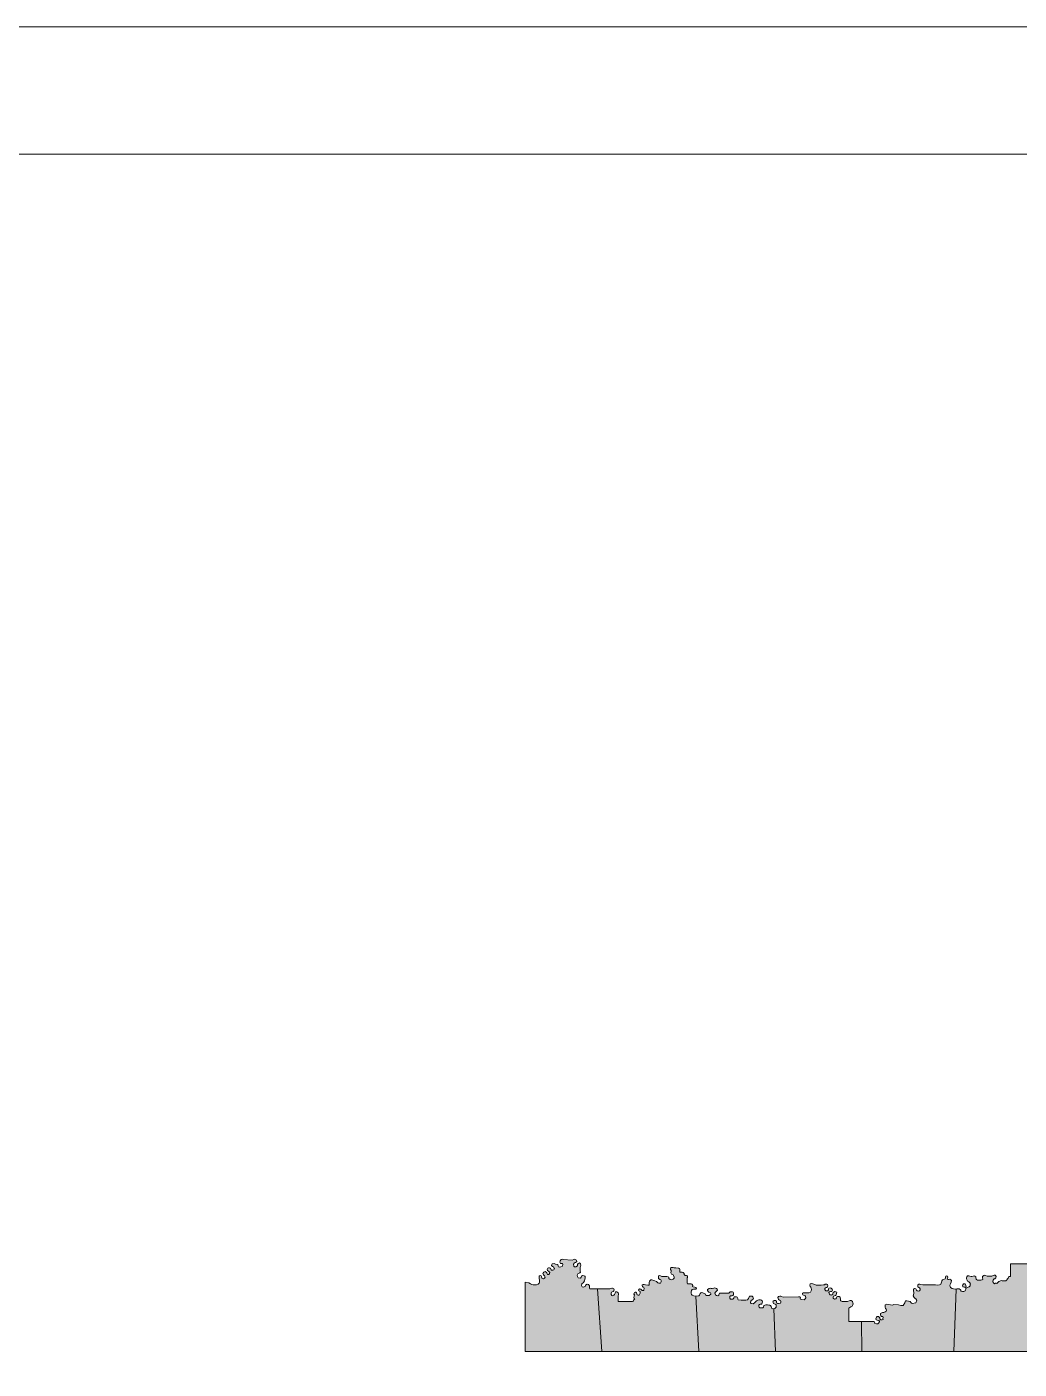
# Model space of a CAD drawing. Header units: metres. Extents: x -443 to 179, y -184 to -91.
# Drawn here: x -371.49 to -367.6, y -153.75 to -148.49 of the extents above; entities that cross this region are included whole.
import ezdxf

# ---------------------------------------------------------------- set-up
doc = ezdxf.new("R2010")
doc.units = ezdxf.units.M
doc.header["$MEASUREMENT"] = 0
doc.layers.add('контур здания на ситуации', color=1, linetype='Continuous', lineweight=30)

# ---------------------------------------------------------------- blocks, each defined once
blk = doc.blocks.new('A$C2C6E360E_1')
at = {"linetype": 'Continuous', "lineweight": -2, "ltscale": 0.1}
for points in [[(-11.326, -4.3992), (-11.3162, -4.1541), (-11.3136, -4.1537), (-11.3047, -4.1538), (-11.3008, -4.156), (-11.2986, -4.1593), (-11.2983, -4.1626), (-11.2958, -4.1632), (-11.2919, -4.164), (-11.2859, -4.1645), (-11.2813, -4.1611), (-11.2775, -4.1512), (-11.279, -4.1497), (-11.2825, -4.1465), (-11.2842, -4.1463), (-11.2897, -4.1456), (-11.291, -4.1406), (-11.2906, -4.1376), (-11.2876, -4.1344), (-11.2815, -4.1337), (-11.2796, -4.1367), (-11.2785, -4.1409), (-11.278, -4.1427), (-11.277, -4.1462), (-11.275, -4.1469), (-11.2721, -4.1479), (-11.2686, -4.147), (-11.2653, -4.1462), (-11.2611, -4.1413), (-11.2607, -4.1357), (-11.2606, -4.1338), (-11.2622, -4.1295), (-11.2642, -4.1283), (-11.2672, -4.1264), (-11.2693, -4.1251), (-11.2718, -4.1228), (-11.2731, -4.1193), (-11.276, -4.1143), (-11.2753, -4.1095), (-11.2747, -4.1057), (-11.2723, -4.1027), (-11.2666, -4.1022), (-11.2624, -4.1037), (-11.2578, -4.1052), (-11.2557, -4.1049), (-11.2542, -4.1046), (-11.2501, -4.104), (-11.2463, -4.1023), (-11.2432, -4.1038), (-11.2389, -4.1058), (-11.2386, -4.1096), (-11.238, -4.1165), (-11.232, -4.1191), (-11.2249, -4.1199), (-11.2201, -4.1191), (-11.2158, -4.1185), (-11.2143, -4.1183), (-11.2119, -4.1164), (-11.2129, -4.1093), (-11.2125, -4.1053), (-11.2079, -4.1015), (-11.2033, -4.1003), (-11.1952, -4.1043), (-11.1879, -4.1043), (-11.1813, -4.1043), (-11.1758, -4.1037), (-11.1733, -4.1027), (-11.1667, -4.1002), (-11.163, -4.1001), (-11.1614, -4.1016), (-11.1597, -4.1045), (-11.1604, -4.1104), (-11.1641, -4.1143), (-11.1669, -4.1145), (-11.1682, -4.1158), (-11.1712, -4.1189), (-11.1723, -4.1219), (-11.172, -4.1265), (-11.169, -4.1316), (-11.1663, -4.1332), (-11.1621, -4.1315), (-11.1562, -4.1322), (-11.153, -4.1284), (-11.1518, -4.1269), (-11.1494, -4.124), (-11.1456, -4.1231), (-11.1429, -4.1225), (-11.1393, -4.1213), (-11.1353, -4.1216), (-11.1308, -4.1218), (-11.1251, -4.1222), (-11.1219, -4.1214), (-11.1202, -4.121), (-11.1182, -4.1205), (-11.1171, -4.1185), (-11.1148, -4.1145), (-11.1128, -4.111), (-11.1111, -4.108), (-11.1094, -4.105), (-11.1033, -4.1047), (-11.1033, -4.0556), (-11.02, -4.0556), (-11.02, -3.814), (-11.035, -3.814), (-11.035, -3.7976), (-11.02, -3.7976), (-11.02, -3.6795), (-10.9613, -3.6795), (-10.3843, -3.8808), (-10.3741, -4.3992)], [(-13.0071, -4.3992), (-13.0071, -4.1274), (-12.9923, -4.1305), (-12.9866, -4.1341), (-12.981, -4.1363), (-12.9756, -4.1375), (-12.9714, -4.1376), (-12.9621, -4.1379), (-12.9559, -4.1347), (-12.9525, -4.1317), (-12.9504, -4.1273), (-12.9502, -4.1192), (-12.952, -4.1125), (-12.9516, -4.1039), (-12.9481, -4.1015), (-12.9443, -4.1023), (-12.9433, -4.1055), (-12.9415, -4.1121), (-12.9391, -4.1133), (-12.9349, -4.1138), (-12.9308, -4.1116), (-12.928, -4.1078), (-12.9311, -4.1018), (-12.9349, -4.099), (-12.9372, -4.0937), (-12.934, -4.0877), (-12.9285, -4.0848), (-12.9243, -4.0876), (-12.9224, -4.0904), (-12.9192, -4.0969), (-12.9136, -4.0974), (-12.9115, -4.0932), (-12.9106, -4.0892), (-12.9122, -4.0863), (-12.9157, -4.0835), (-12.9196, -4.0818), (-12.9205, -4.0778), (-12.9184, -4.0725), (-12.9148, -4.0704), (-12.9118, -4.0709), (-12.9073, -4.0721), (-12.9061, -4.0764), (-12.9053, -4.0786), (-12.9036, -4.0801), (-12.8986, -4.0805), (-12.8946, -4.0783), (-12.8917, -4.0733), (-12.8939, -4.0705), (-12.896, -4.0671), (-12.8994, -4.0662), (-12.9032, -4.0613), (-12.9025, -4.0578), (-12.9005, -4.0547), (-12.8926, -4.054), (-12.8878, -4.0563), (-12.8794, -4.0577), (-12.8774, -4.065), (-12.8762, -4.0674), (-12.8728, -4.0687), (-12.8621, -4.0653), (-12.8601, -4.0627), (-12.8593, -4.0576), (-12.8609, -4.0544), (-12.868, -4.0536), (-12.8716, -4.0484), (-12.8702, -4.0434), (-12.8664, -4.0379), (-12.8606, -4.0364), (-12.8578, -4.0386), (-12.8229, -4.0408), (-12.8162, -4.0386), (-12.814, -4.0369), (-12.8052, -4.0405), (-12.8043, -4.0456), (-12.8054, -4.0481), (-12.8099, -4.0504), (-12.814, -4.0514), (-12.817, -4.0563), (-12.8158, -4.0641), (-12.8137, -4.0668), (-12.8084, -4.0672), (-12.8021, -4.0632), (-12.8011, -4.0582), (-12.7992, -4.0538), (-12.7941, -4.0519), (-12.7896, -4.0553), (-12.7886, -4.06), (-12.79, -4.066), (-12.7912, -4.0681), (-12.7913, -4.0744), (-12.7911, -4.0835), (-12.7905, -4.0879), (-12.792, -4.0903), (-12.8004, -4.0952), (-12.8025, -4.1001), (-12.8015, -4.1052), (-12.7992, -4.1098), (-12.7905, -4.111), (-12.7877, -4.1078), (-12.7861, -4.1039), (-12.7817, -4.1013), (-12.7758, -4.1018), (-12.773, -4.1034), (-12.7714, -4.1055), (-12.7712, -4.1103), (-12.773, -4.1172), (-12.7742, -4.1224), (-12.7786, -4.1286), (-12.7846, -4.1332), (-12.7858, -4.1409), (-12.7835, -4.1454), (-12.7791, -4.1466), (-12.7717, -4.1441), (-12.7697, -4.1393), (-12.7642, -4.1351), (-12.7587, -4.1369), (-12.7551, -4.1412), (-12.7543, -4.1513), (-12.7538, -4.1533), (-12.7227, -4.1537), (-12.7064, -4.3992)], [(-12.7064, -4.3992), (-12.7227, -4.1537), (-12.6742, -4.1535), (-12.6676, -4.1509), (-12.6647, -4.1507), (-12.659, -4.1529), (-12.6575, -4.1567), (-12.6585, -4.1615), (-12.6617, -4.1635), (-12.6677, -4.1671), (-12.6696, -4.1707), (-12.6697, -4.175), (-12.6666, -4.1801), (-12.6638, -4.1811), (-12.6589, -4.1779), (-12.6565, -4.1754), (-12.6545, -4.17), (-12.6525, -4.1657), (-12.6478, -4.1657), (-12.6439, -4.1676), (-12.6428, -4.1686), (-12.6411, -4.1731), (-12.6424, -4.1834), (-12.6424, -4.2027), (-12.5881, -4.2027), (-12.5881, -4.2027), (-12.5864, -4.2026), (-12.5836, -4.2021), (-12.5823, -4.2004), (-12.5801, -4.1968), (-12.5773, -4.1933), (-12.5793, -4.1911), (-12.5804, -4.1893), (-12.5791, -4.1803), (-12.5786, -4.1773), (-12.5804, -4.1738), (-12.58, -4.1703), (-12.5786, -4.1676), (-12.5761, -4.1662), (-12.5731, -4.1668), (-12.5699, -4.1692), (-12.569, -4.1729), (-12.5677, -4.1766), (-12.5641, -4.1778), (-12.5602, -4.178), (-12.5569, -4.1735), (-12.5556, -4.1705), (-12.5558, -4.1645), (-12.5581, -4.1626), (-12.5607, -4.1615), (-12.5626, -4.1592), (-12.5601, -4.1552), (-12.5583, -4.154), (-12.5538, -4.1544), (-12.5502, -4.1576), (-12.5476, -4.1602), (-12.5434, -4.1597), (-12.5416, -4.1581), (-12.5396, -4.1514), (-12.541, -4.1476), (-12.5438, -4.1466), (-12.5468, -4.1447), (-12.5486, -4.1411), (-12.5474, -4.1375), (-12.5446, -4.1362), (-12.54, -4.136), (-12.5344, -4.1381), (-12.5262, -4.1386), (-12.5207, -4.1384), (-12.5201, -4.1341), (-12.5211, -4.1284), (-12.5191, -4.1231), (-12.5143, -4.1181), (-12.5103, -4.1186), (-12.5025, -4.1209), (-12.4977, -4.1214), (-12.4913, -4.1243), (-12.4865, -4.1304), (-12.4823, -4.1317), (-12.476, -4.1306), (-12.4736, -4.1262), (-12.4733, -4.1212), (-12.4754, -4.1176), (-12.4789, -4.1164), (-12.4842, -4.113), (-12.4842, -4.1071), (-12.4833, -4.1029), (-12.4785, -4.1014), (-12.4708, -4.1045), (-12.4513, -4.1047), (-12.4459, -4.1057), (-12.4438, -4.1078), (-12.4429, -4.1123), (-12.4378, -4.117), (-12.4318, -4.1176), (-12.426, -4.1161), (-12.4231, -4.1117), (-12.4231, -4.1076), (-12.4245, -4.1008), (-12.4261, -4.0983), (-12.4286, -4.0975), (-12.4332, -4.0953), (-12.4353, -4.0904), (-12.4341, -4.0838), (-12.4342, -4.0813), (-12.4366, -4.0774), (-12.4364, -4.074), (-12.4354, -4.0708), (-12.4338, -4.0701), (-12.4265, -4.07), (-12.422, -4.0714), (-12.4164, -4.0716), (-12.4068, -4.072), (-12.4036, -4.0722), (-12.4017, -4.0734), (-12.4002, -4.0774), (-12.4001, -4.0815), (-12.4001, -4.0843), (-12.4002, -4.0861), (-12.3983, -4.0885), (-12.396, -4.0886), (-12.3915, -4.0882), (-12.3866, -4.0894), (-12.3842, -4.0916), (-12.3833, -4.0938), (-12.3827, -4.0978), (-12.3787, -4.1017), (-12.3744, -4.1015), (-12.3715, -4.1026), (-12.3703, -4.1042), (-12.3698, -4.1065), (-12.3706, -4.1089), (-12.3718, -4.1102), (-12.3717, -4.1175), (-12.3719, -4.1211), (-12.3721, -4.1246), (-12.3712, -4.1304), (-12.37, -4.1335), (-12.3668, -4.1342), (-12.3642, -4.134), (-12.361, -4.134), (-12.3553, -4.134), (-12.3525, -4.1353), (-12.3516, -4.1367), (-12.3496, -4.1403), (-12.3502, -4.1439), (-12.3481, -4.1458), (-12.3413, -4.1463), (-12.3374, -4.1483), (-12.3353, -4.1519), (-12.3376, -4.1543), (-12.3426, -4.1541), (-12.3471, -4.1542), (-12.352, -4.1563), (-12.3545, -4.1602), (-12.3561, -4.1663), (-12.3558, -4.1703), (-12.3551, -4.1754), (-12.3513, -4.1785), (-12.3451, -4.1807), (-12.3376, -4.1817), (-12.3254, -4.3992)], [(-11.6857, -4.3992), (-11.6874, -4.281), (-11.6381, -4.281), (-11.6371, -4.2864), (-11.6353, -4.2885), (-11.629, -4.2906), (-11.622, -4.2903), (-11.6167, -4.2833), (-11.6169, -4.2803), (-11.6194, -4.2778), (-11.621, -4.2778), (-11.6257, -4.2768), (-11.6295, -4.2746), (-11.6316, -4.2709), (-11.6288, -4.2647), (-11.6258, -4.2614), (-11.6209, -4.2623), (-11.6157, -4.2672), (-11.6159, -4.272), (-11.6112, -4.2752), (-11.6062, -4.275), (-11.6021, -4.2733), (-11.6036, -4.2699), (-11.6025, -4.2653), (-11.6037, -4.2621), (-11.6086, -4.2613), (-11.6118, -4.2595), (-11.6133, -4.2555), (-11.6125, -4.2508), (-11.6083, -4.2472), (-11.6048, -4.2466), (-11.5995, -4.2463), (-11.5948, -4.2442), (-11.5914, -4.2415), (-11.5896, -4.237), (-11.5913, -4.233), (-11.594, -4.2301), (-11.5948, -4.2248), (-11.5954, -4.2203), (-11.5944, -4.2156), (-11.5885, -4.2139), (-11.5832, -4.2149), (-11.5743, -4.2165), (-11.5658, -4.2175), (-11.5608, -4.2153), (-11.5423, -4.2164), (-11.5333, -4.2186), (-11.5243, -4.2183), (-11.5175, -4.2087), (-11.5153, -4.2008), (-11.5092, -4.201), (-11.5036, -4.2012), (-11.4962, -4.2031), (-11.4927, -4.2083), (-11.4892, -4.2107), (-11.4743, -4.2082), (-11.4734, -4.2045), (-11.471, -4.1988), (-11.4742, -4.1927), (-11.4767, -4.1909), (-11.4815, -4.1874), (-11.4846, -4.1815), (-11.4836, -4.1774), (-11.4818, -4.1706), (-11.484, -4.1587), (-11.4833, -4.1548), (-11.48, -4.1518), (-11.474, -4.1531), (-11.4721, -4.1581), (-11.4686, -4.1613), (-11.4633, -4.1627), (-11.4604, -4.1616), (-11.4573, -4.1573), (-11.4574, -4.1528), (-11.4602, -4.1491), (-11.4623, -4.1476), (-11.466, -4.145), (-11.4672, -4.1412), (-11.4666, -4.1375), (-11.4631, -4.1345), (-11.4588, -4.1345), (-11.4564, -4.1362), (-11.4476, -4.1381), (-11.3974, -4.1379), (-11.3893, -4.1385), (-11.3819, -4.138), (-11.3767, -4.1353), (-11.3754, -4.1318), (-11.374, -4.1267), (-11.3731, -4.1232), (-11.3723, -4.1215), (-11.3701, -4.1184), (-11.3665, -4.1172), (-11.3627, -4.1161), (-11.3578, -4.114), (-11.3585, -4.1076), (-11.3564, -4.1034), (-11.3541, -4.1023), (-11.3499, -4.1043), (-11.3485, -4.1082), (-11.3499, -4.1118), (-11.3506, -4.1134), (-11.3512, -4.115), (-11.348, -4.1173), (-11.3469, -4.117), (-11.3409, -4.1157), (-11.3371, -4.1184), (-11.3352, -4.1212), (-11.3357, -4.1272), (-11.3385, -4.1334), (-11.3406, -4.1392), (-11.3396, -4.1439), (-11.3386, -4.1483), (-11.3325, -4.1516), (-11.3267, -4.1528), (-11.3189, -4.1546), (-11.3162, -4.1541), (-11.326, -4.3992)], [(-12.3254, -4.3992), (-12.3376, -4.1817), (-12.3257, -4.1803), (-12.3225, -4.1783), (-12.3217, -4.175), (-12.3203, -4.1722), (-12.3181, -4.1696), (-12.315, -4.1679), (-12.3099, -4.1695), (-12.3046, -4.1713), (-12.3011, -4.1732), (-12.2997, -4.177), (-12.2959, -4.179), (-12.2902, -4.1802), (-12.2855, -4.1801), (-12.2788, -4.1747), (-12.2786, -4.1721), (-12.2799, -4.1697), (-12.286, -4.1666), (-12.2897, -4.1641), (-12.2913, -4.1604), (-12.2915, -4.1575), (-12.2914, -4.1561), (-12.2857, -4.152), (-12.2809, -4.151), (-12.2773, -4.1519), (-12.2731, -4.1522), (-12.2673, -4.1509), (-12.2635, -4.1501), (-12.2604, -4.1507), (-12.257, -4.1525), (-12.2541, -4.1551), (-12.2531, -4.1589), (-12.2574, -4.1644), (-12.2603, -4.1665), (-12.2623, -4.1708), (-12.2621, -4.1747), (-12.2602, -4.1775), (-12.2562, -4.1801), (-12.2514, -4.1807), (-12.2479, -4.1788), (-12.2477, -4.1764), (-12.2441, -4.1705), (-12.2134, -4.1702), (-12.2077, -4.1699), (-12.2055, -4.1681), (-12.2028, -4.1657), (-12.198, -4.1648), (-12.1938, -4.1655), (-12.191, -4.1671), (-12.19, -4.1688), (-12.1892, -4.1727), (-12.1903, -4.1766), (-12.1927, -4.1792), (-12.1951, -4.1803), (-12.1969, -4.1805), (-12.2012, -4.181), (-12.2038, -4.1836), (-12.2045, -4.1871), (-12.2041, -4.1905), (-12.2019, -4.1934), (-12.1972, -4.194), (-12.1918, -4.194), (-12.1888, -4.1899), (-12.1884, -4.1875), (-12.1865, -4.1851), (-12.1829, -4.1842), (-12.1784, -4.1847), (-12.1753, -4.1861), (-12.1737, -4.1888), (-12.1731, -4.1915), (-12.1731, -4.1946), (-12.172, -4.1966), (-12.1592, -4.1979), (-12.1496, -4.1981), (-12.1407, -4.1977), (-12.1348, -4.1961), (-12.1308, -4.1918), (-12.1301, -4.1885), (-12.1282, -4.1842), (-12.127, -4.1825), (-12.1224, -4.1823), (-12.1165, -4.1828), (-12.1136, -4.1849), (-12.1122, -4.1881), (-12.1112, -4.1909), (-12.1157, -4.1962), (-12.1194, -4.1978), (-12.1221, -4.2013), (-12.1229, -4.2048), (-12.1226, -4.2086), (-12.1205, -4.2105), (-12.1132, -4.2118), (-12.1076, -4.2087), (-12.1033, -4.2048), (-12.0992, -4.2008), (-12.0947, -4.1983), (-12.0901, -4.1965), (-12.0837, -4.1961), (-12.0793, -4.1977), (-12.0767, -4.2002), (-12.0765, -4.2039), (-12.0769, -4.2079), (-12.0781, -4.2117), (-12.0802, -4.2132), (-12.0848, -4.2137), (-12.0883, -4.2154), (-12.0898, -4.2174), (-12.0904, -4.2213), (-12.0891, -4.2248), (-12.0867, -4.2273), (-12.0804, -4.2277), (-12.0744, -4.2273), (-12.0716, -4.2257), (-12.0713, -4.2193), (-12.0673, -4.2177), (-12.0629, -4.2166), (-12.0565, -4.2167), (-12.0506, -4.217), (-12.0476, -4.2179), (-12.0441, -4.219), (-12.0418, -4.2224), (-12.0413, -4.2259), (-12.04, -4.2304), (-12.0359, -4.2319), (-12.032, -4.2314), (-12.0255, -4.3992)], [(-12.0255, -4.3992), (-12.032, -4.2314), (-12.028, -4.2308), (-12.0247, -4.2281), (-12.0227, -4.2258), (-12.0219, -4.2236), (-12.0225, -4.2165), (-12.0238, -4.2146), (-12.0323, -4.211), (-12.0346, -4.207), (-12.0349, -4.2038), (-12.0336, -4.2017), (-12.0299, -4.1997), (-12.0244, -4.1989), (-12.0216, -4.2021), (-12.0205, -4.2061), (-12.0193, -4.2095), (-12.0168, -4.211), (-12.0128, -4.211), (-12.0057, -4.2096), (-12.0042, -4.2052), (-12.0043, -4.2027), (-12.0057, -4.1991), (-12.0088, -4.1982), (-12.0126, -4.1955), (-12.0145, -4.1909), (-12.0154, -4.1868), (-12.0134, -4.184), (-12.0076, -4.1822), (-12.0037, -4.1828), (-12.0011, -4.1837), (-11.9945, -4.1857), (-11.9352, -4.1851), (-11.929, -4.1853), (-11.9266, -4.1866), (-11.9277, -4.1897), (-11.9273, -4.1939), (-11.9215, -4.1955), (-11.9125, -4.196), (-11.9085, -4.1933), (-11.9063, -4.1892), (-11.9069, -4.1827), (-11.9083, -4.1812), (-11.9173, -4.1773), (-11.9192, -4.1741), (-11.9188, -4.1702), (-11.9162, -4.1687), (-11.9103, -4.1688), (-11.9026, -4.1697), (-11.8945, -4.1685), (-11.8878, -4.166), (-11.8848, -4.1607), (-11.8841, -4.1566), (-11.8846, -4.1512), (-11.8864, -4.1471), (-11.889, -4.1443), (-11.8897, -4.139), (-11.8885, -4.1342), (-11.8818, -4.1324), (-11.8752, -4.1345), (-11.8653, -4.139), (-11.8584, -4.1394), (-11.8455, -4.1388), (-11.8368, -4.1383), (-11.8331, -4.1376), (-11.8301, -4.1346), (-11.8233, -4.1352), (-11.821, -4.1369), (-11.82, -4.1415), (-11.8224, -4.1476), (-11.8238, -4.1488), (-11.8258, -4.1488), (-11.8289, -4.1501), (-11.8318, -4.1522), (-11.8315, -4.1562), (-11.8282, -4.1601), (-11.8262, -4.1615), (-11.8194, -4.1611), (-11.8169, -4.1575), (-11.8167, -4.154), (-11.8153, -4.1503), (-11.8105, -4.1495), (-11.8061, -4.1511), (-11.8032, -4.1546), (-11.8014, -4.1589), (-11.8034, -4.1635), (-11.8092, -4.164), (-11.8133, -4.1652), (-11.8154, -4.1677), (-11.8147, -4.1715), (-11.8131, -4.1745), (-11.8107, -4.1764), (-11.8067, -4.1781), (-11.8039, -4.1775), (-11.8, -4.1744), (-11.7996, -4.1708), (-11.7983, -4.1676), (-11.7928, -4.1643), (-11.7889, -4.165), (-11.7847, -4.1669), (-11.787, -4.1764), (-11.7901, -4.179), (-11.797, -4.1825), (-11.799, -4.1859), (-11.7991, -4.1903), (-11.7941, -4.1938), (-11.7885, -4.1926), (-11.7859, -4.189), (-11.7843, -4.1845), (-11.782, -4.1831), (-11.7748, -4.184), (-11.7716, -4.1863), (-11.77, -4.1952), (-11.7699, -4.1986), (-11.7686, -4.2011), (-11.7635, -4.2031), (-11.7531, -4.2032), (-11.7429, -4.2031), (-11.7365, -4.2008), (-11.7317, -4.1993), (-11.7286, -4.1989), (-11.7245, -4.2019), (-11.7225, -4.2032), (-11.721, -4.2082), (-11.7198, -4.2126), (-11.7224, -4.219), (-11.7247, -4.2215), (-11.7296, -4.2246), (-11.7367, -4.2298), (-11.7367, -4.281), (-11.6874, -4.281), (-11.6857, -4.3992)]]:
    blk.add_hatch(color=7, dxfattribs=at).paths.add_polyline_path(points)
at = {"color": 7, "linetype": 'Continuous', "lineweight": -2, "ltscale": 0.1}
for p, q in [((-11.02, -4.0556), (-11.1033, -4.0556)), ((-11.1033, -4.0556), (-11.1033, -4.1047)), ((-12.7227, -4.1537), (-12.7064, -4.3992)), ((-11.3162, -4.1541), (-11.326, -4.3992)), ((-12.6424, -4.1833), (-12.6424, -4.2027)), ((-12.6424, -4.2027), (-12.5881, -4.2027)), ((-12.3376, -4.1817), (-12.3254, -4.3992)), ((-12.032, -4.2314), (-12.0255, -4.3992)), ((-11.7367, -4.281), (-11.7367, -4.2298)), ((-11.6381, -4.281), (-11.7367, -4.281)), ((-11.6874, -4.281), (-11.6857, -4.3992))]:
    blk.add_line(p, q, dxfattribs=at)
at = {"color": 7, "linetype": 'Continuous', "lineweight": -2, "ltscale": 0.1, "flags": 128}
for points in [[(-13.0071, -4.1274), (-13.0071, -4.3992), (-5.0115, -4.3992), (-5.0115, -3.9639)], [(-13.0071, -4.1274), (-12.9923, -4.1305), (-12.9866, -4.1341), (-12.981, -4.1363), (-12.9756, -4.1375), (-12.9714, -4.1376), (-12.9621, -4.1379), (-12.9559, -4.1347), (-12.9525, -4.1317), (-12.9504, -4.1273), (-12.9502, -4.1192), (-12.952, -4.1125), (-12.9516, -4.1039), (-12.9481, -4.1015), (-12.9443, -4.1023), (-12.9433, -4.1055), (-12.9415, -4.1121), (-12.9391, -4.1133), (-12.9349, -4.1138), (-12.9308, -4.1116), (-12.928, -4.1078), (-12.9311, -4.1018), (-12.9349, -4.099), (-12.9372, -4.0937), (-12.934, -4.0877), (-12.9285, -4.0848), (-12.9243, -4.0876), (-12.9224, -4.0904), (-12.9192, -4.0969), (-12.9136, -4.0974), (-12.9115, -4.0932), (-12.9106, -4.0892), (-12.9122, -4.0863), (-12.9157, -4.0835), (-12.9196, -4.0818), (-12.9205, -4.0778), (-12.9184, -4.0725), (-12.9148, -4.0704), (-12.9118, -4.0709), (-12.9073, -4.0721), (-12.9061, -4.0764), (-12.9053, -4.0786), (-12.9036, -4.0801), (-12.8986, -4.0805), (-12.8946, -4.0783), (-12.8917, -4.0733), (-12.8939, -4.0705), (-12.896, -4.0671), (-12.8994, -4.0662), (-12.9032, -4.0613), (-12.9025, -4.0578), (-12.9005, -4.0547), (-12.8926, -4.054), (-12.8878, -4.0563), (-12.8794, -4.0577), (-12.8774, -4.065), (-12.8762, -4.0674), (-12.8728, -4.0687), (-12.8621, -4.0653), (-12.8601, -4.0627), (-12.8593, -4.0576), (-12.8609, -4.0544), (-12.868, -4.0536), (-12.8716, -4.0484), (-12.8702, -4.0434), (-12.8664, -4.0379), (-12.8606, -4.0364), (-12.8578, -4.0386), (-12.8229, -4.0408), (-12.8162, -4.0386), (-12.814, -4.0369), (-12.8052, -4.0405), (-12.8043, -4.0456), (-12.8054, -4.0481), (-12.8099, -4.0504), (-12.814, -4.0514), (-12.817, -4.0563), (-12.8158, -4.0641), (-12.8137, -4.0668), (-12.8084, -4.0672), (-12.8021, -4.0632), (-12.8011, -4.0582), (-12.7992, -4.0538), (-12.7941, -4.0519), (-12.7896, -4.0553), (-12.7886, -4.06), (-12.79, -4.066), (-12.7912, -4.0681), (-12.7913, -4.0744), (-12.7911, -4.0835), (-12.7905, -4.0879), (-12.792, -4.0903), (-12.8004, -4.0952), (-12.8025, -4.1001), (-12.8015, -4.1052), (-12.7992, -4.1098), (-12.7905, -4.111), (-12.7877, -4.1078), (-12.7861, -4.1039), (-12.7817, -4.1013), (-12.7758, -4.1018), (-12.773, -4.1034), (-12.7714, -4.1055), (-12.7712, -4.1103), (-12.773, -4.1172), (-12.7742, -4.1224), (-12.7786, -4.1286), (-12.7846, -4.1332), (-12.7858, -4.1409), (-12.7835, -4.1454), (-12.7791, -4.1466), (-12.7717, -4.1441), (-12.7697, -4.1393), (-12.7642, -4.1351), (-12.7587, -4.1369), (-12.7551, -4.1412), (-12.7543, -4.1513), (-12.7538, -4.1533), (-12.7227, -4.1537), (-12.6742, -4.1535), (-12.6676, -4.1509), (-12.6647, -4.1507), (-12.659, -4.1529), (-12.6575, -4.1567), (-12.6585, -4.1615), (-12.6617, -4.1635), (-12.6677, -4.1671), (-12.6696, -4.1707), (-12.6697, -4.175), (-12.6666, -4.1801), (-12.6638, -4.1811), (-12.6589, -4.1779), (-12.6565, -4.1754), (-12.6545, -4.17), (-12.6525, -4.1657), (-12.6478, -4.1657), (-12.6439, -4.1676), (-12.6428, -4.1686), (-12.6411, -4.1731), (-12.6424, -4.1834)], [(-11.7367, -4.2298), (-11.7296, -4.2246), (-11.7247, -4.2215), (-11.7224, -4.219), (-11.7198, -4.2126), (-11.721, -4.2082), (-11.7225, -4.2032), (-11.7245, -4.2019), (-11.7286, -4.1989), (-11.7317, -4.1993), (-11.7365, -4.2008), (-11.7429, -4.2031), (-11.7531, -4.2032), (-11.7635, -4.2031), (-11.7686, -4.2011), (-11.7699, -4.1986), (-11.77, -4.1952), (-11.7716, -4.1863), (-11.7748, -4.184), (-11.782, -4.1831), (-11.7843, -4.1845), (-11.7859, -4.189), (-11.7885, -4.1926), (-11.7941, -4.1938), (-11.7991, -4.1903), (-11.799, -4.1859), (-11.797, -4.1825), (-11.7901, -4.179), (-11.787, -4.1764), (-11.7847, -4.1669), (-11.7889, -4.165), (-11.7928, -4.1643), (-11.7983, -4.1676), (-11.7996, -4.1708), (-11.8, -4.1744), (-11.8039, -4.1775), (-11.8067, -4.1781), (-11.8107, -4.1764), (-11.8131, -4.1745), (-11.8147, -4.1715), (-11.8154, -4.1677), (-11.8133, -4.1652), (-11.8092, -4.164), (-11.8034, -4.1635), (-11.8014, -4.1589), (-11.8032, -4.1546), (-11.8061, -4.1511), (-11.8105, -4.1495), (-11.8153, -4.1503), (-11.8167, -4.154), (-11.8169, -4.1575), (-11.8194, -4.1611), (-11.8255, -4.1615), (-11.8269, -4.1611), (-11.8282, -4.1601), (-11.8315, -4.1562), (-11.8318, -4.1522), (-11.8289, -4.1501), (-11.8258, -4.1488), (-11.8238, -4.1488), (-11.8224, -4.1476), (-11.82, -4.1415), (-11.821, -4.1369), (-11.8233, -4.1352), (-11.8301, -4.1346), (-11.8331, -4.1376), (-11.8368, -4.1383), (-11.8455, -4.1388), (-11.8584, -4.1394), (-11.8653, -4.139), (-11.8752, -4.1345), (-11.8818, -4.1324), (-11.8885, -4.1342), (-11.8897, -4.139), (-11.889, -4.1443), (-11.8864, -4.1471), (-11.8846, -4.1512), (-11.8841, -4.1566), (-11.8848, -4.1607), (-11.8878, -4.166), (-11.8945, -4.1685), (-11.9026, -4.1697), (-11.9103, -4.1688), (-11.9162, -4.1687), (-11.9188, -4.1702), (-11.9192, -4.1741), (-11.9173, -4.1773), (-11.9083, -4.1812), (-11.9069, -4.1827), (-11.9063, -4.1892), (-11.9085, -4.1933), (-11.9125, -4.196), (-11.9215, -4.1955), (-11.9273, -4.1939), (-11.9277, -4.1897), (-11.9266, -4.1866), (-11.929, -4.1853), (-11.9352, -4.1851), (-11.9945, -4.1857), (-12.0011, -4.1837), (-12.0037, -4.1828), (-12.0076, -4.1822), (-12.0134, -4.184), (-12.0154, -4.1868), (-12.0145, -4.1909), (-12.0126, -4.1955), (-12.0088, -4.1982), (-12.0057, -4.1991), (-12.0046, -4.202), (-12.0043, -4.2033), (-12.0042, -4.2052), (-12.0057, -4.2096), (-12.0128, -4.211), (-12.0168, -4.211), (-12.0193, -4.2095), (-12.0205, -4.2061), (-12.0216, -4.2021), (-12.0244, -4.1989), (-12.0299, -4.1997), (-12.0336, -4.2017), (-12.0349, -4.2038), (-12.0346, -4.207), (-12.0323, -4.211), (-12.0238, -4.2146), (-12.0225, -4.2165), (-12.0219, -4.2236), (-12.0227, -4.2258), (-12.0247, -4.2281), (-12.028, -4.2308), (-12.0359, -4.2319), (-12.04, -4.2304), (-12.0413, -4.2259), (-12.0418, -4.2224), (-12.0441, -4.219), (-12.0476, -4.2179), (-12.0506, -4.217), (-12.0565, -4.2167), (-12.0629, -4.2166), (-12.0673, -4.2177), (-12.0713, -4.2193), (-12.0716, -4.2257), (-12.0744, -4.2273), (-12.0804, -4.2277), (-12.0867, -4.2273), (-12.0891, -4.2248), (-12.0904, -4.2213), (-12.0898, -4.2174), (-12.0883, -4.2154), (-12.0848, -4.2137), (-12.0802, -4.2132), (-12.0781, -4.2117), (-12.0769, -4.2079), (-12.0765, -4.2039), (-12.0767, -4.2002), (-12.0793, -4.1977), (-12.0837, -4.1961), (-12.0901, -4.1965), (-12.0947, -4.1983), (-12.0992, -4.2008), (-12.1033, -4.2048), (-12.1076, -4.2087), (-12.1132, -4.2118), (-12.1205, -4.2105), (-12.1226, -4.2086), (-12.1229, -4.2048), (-12.1221, -4.2013), (-12.1194, -4.1978), (-12.1157, -4.1962), (-12.1112, -4.1909), (-12.1122, -4.1881), (-12.1136, -4.1849), (-12.1165, -4.1828), (-12.1224, -4.1823), (-12.127, -4.1825), (-12.1282, -4.1842), (-12.1301, -4.1885), (-12.1308, -4.1918), (-12.1348, -4.1961), (-12.1407, -4.1977), (-12.1496, -4.1981), (-12.1592, -4.1979), (-12.172, -4.1966), (-12.1731, -4.1946), (-12.1731, -4.1915), (-12.1737, -4.1888), (-12.1753, -4.1861), (-12.1784, -4.1847), (-12.1829, -4.1842), (-12.1865, -4.1851), (-12.1884, -4.1875), (-12.1888, -4.1899), (-12.1918, -4.194), (-12.1972, -4.194), (-12.2019, -4.1934), (-12.2041, -4.1905), (-12.2045, -4.1871), (-12.2038, -4.1836), (-12.2012, -4.181), (-12.1969, -4.1805), (-12.1951, -4.1803), (-12.1927, -4.1792), (-12.1903, -4.1766), (-12.1892, -4.1727), (-12.19, -4.1688), (-12.191, -4.1671), (-12.1938, -4.1655), (-12.198, -4.1648), (-12.2028, -4.1657), (-12.2055, -4.1681), (-12.2077, -4.1699), (-12.2134, -4.1702), (-12.2441, -4.1705), (-12.2477, -4.1764), (-12.2479, -4.1788), (-12.2514, -4.1807), (-12.2562, -4.1801), (-12.2602, -4.1775), (-12.2621, -4.1747), (-12.2623, -4.1708), (-12.2603, -4.1665), (-12.2574, -4.1644), (-12.2531, -4.1589), (-12.2541, -4.1551), (-12.257, -4.1525), (-12.2604, -4.1507), (-12.2635, -4.1501), (-12.2673, -4.1509), (-12.2731, -4.1522), (-12.2773, -4.1519), (-12.2809, -4.151), (-12.2857, -4.152), (-12.2914, -4.1561), (-12.2915, -4.1575), (-12.2913, -4.1604), (-12.2897, -4.1641), (-12.286, -4.1666), (-12.2799, -4.1697), (-12.2786, -4.1721), (-12.2788, -4.1747), (-12.2855, -4.1801), (-12.2902, -4.1802), (-12.2959, -4.179), (-12.2997, -4.177), (-12.3011, -4.1732), (-12.3046, -4.1713), (-12.3099, -4.1695), (-12.315, -4.1679), (-12.3181, -4.1696), (-12.3203, -4.1722), (-12.3217, -4.175), (-12.3225, -4.1783), (-12.3257, -4.1803), (-12.3376, -4.1817), (-12.3451, -4.1807), (-12.3513, -4.1785), (-12.3551, -4.1754), (-12.3558, -4.1703), (-12.3561, -4.1663), (-12.3545, -4.1602), (-12.352, -4.1563), (-12.3471, -4.1542), (-12.3426, -4.1541), (-12.3376, -4.1543), (-12.3353, -4.1519), (-12.3374, -4.1483), (-12.3413, -4.1463), (-12.3481, -4.1458), (-12.3502, -4.1439), (-12.3496, -4.1403), (-12.3516, -4.1367), (-12.3525, -4.1353), (-12.3553, -4.134), (-12.361, -4.134), (-12.3642, -4.134), (-12.3668, -4.1342), (-12.37, -4.1335), (-12.3712, -4.1304), (-12.3721, -4.1246), (-12.3719, -4.1211), (-12.3717, -4.1175), (-12.3718, -4.1102), (-12.3706, -4.1089), (-12.3698, -4.1065), (-12.3703, -4.1042), (-12.3715, -4.1026), (-12.3744, -4.1015), (-12.3787, -4.1017), (-12.3827, -4.0978), (-12.3833, -4.0938), (-12.3842, -4.0916), (-12.3866, -4.0894), (-12.3915, -4.0882), (-12.396, -4.0886), (-12.3983, -4.0885), (-12.4002, -4.0861), (-12.4001, -4.0843), (-12.4001, -4.0815), (-12.4002, -4.0774), (-12.4017, -4.0734), (-12.4036, -4.0722), (-12.4068, -4.072), (-12.4164, -4.0716), (-12.422, -4.0714), (-12.4265, -4.07), (-12.4338, -4.0701), (-12.4354, -4.0708), (-12.4364, -4.074), (-12.4366, -4.0774), (-12.4342, -4.0813), (-12.4341, -4.0838), (-12.4353, -4.0904), (-12.4332, -4.0953), (-12.4286, -4.0975), (-12.4261, -4.0983), (-12.4245, -4.1008), (-12.4231, -4.1076), (-12.4231, -4.1117), (-12.426, -4.1161), (-12.4318, -4.1176), (-12.4378, -4.117), (-12.4429, -4.1123), (-12.4438, -4.1078), (-12.4459, -4.1057), (-12.4513, -4.1047), (-12.4708, -4.1045), (-12.4785, -4.1014), (-12.4833, -4.1029), (-12.4842, -4.1071), (-12.4842, -4.113), (-12.4789, -4.1164), (-12.4754, -4.1176), (-12.4733, -4.1212), (-12.4736, -4.1262), (-12.476, -4.1306), (-12.4823, -4.1317), (-12.4865, -4.1304), (-12.4913, -4.1243), (-12.4977, -4.1214), (-12.5025, -4.1209), (-12.5103, -4.1186), (-12.5143, -4.1181), (-12.5191, -4.1231), (-12.5211, -4.1284), (-12.5201, -4.1341), (-12.5207, -4.1384), (-12.5262, -4.1386), (-12.5344, -4.1381), (-12.54, -4.136), (-12.5446, -4.1362), (-12.5474, -4.1375), (-12.5486, -4.1411), (-12.5468, -4.1447), (-12.5438, -4.1466), (-12.541, -4.1476), (-12.5396, -4.1514), (-12.5416, -4.1581), (-12.5434, -4.1597), (-12.5476, -4.1602), (-12.5502, -4.1576), (-12.5538, -4.1544), (-12.5583, -4.154), (-12.5601, -4.1552), (-12.5626, -4.1592), (-12.5607, -4.1615), (-12.5581, -4.1626), (-12.5558, -4.1645), (-12.5556, -4.1705), (-12.5569, -4.1735), (-12.5602, -4.178), (-12.5641, -4.1778), (-12.5677, -4.1766), (-12.569, -4.1729), (-12.5699, -4.1692), (-12.5731, -4.1668), (-12.5761, -4.1662), (-12.5786, -4.1676), (-12.58, -4.1703), (-12.5804, -4.1738), (-12.5786, -4.1773), (-12.5791, -4.1803), (-12.5804, -4.1893), (-12.5793, -4.1911), (-12.5779, -4.1927), (-12.5774, -4.1933), (-12.5776, -4.1937), (-12.5801, -4.1968), (-12.5823, -4.2004), (-12.5836, -4.2021), (-12.5864, -4.2026), (-12.5881, -4.2027), (-12.5881, -4.2027)], [(-11.1033, -4.1047), (-11.1094, -4.105), (-11.1111, -4.108), (-11.1128, -4.111), (-11.1148, -4.1145), (-11.1171, -4.1185), (-11.1182, -4.1205), (-11.1202, -4.121), (-11.1219, -4.1214), (-11.1251, -4.1222), (-11.1308, -4.1218), (-11.1353, -4.1216), (-11.1393, -4.1213), (-11.1429, -4.1225), (-11.1429, -4.1225), (-11.1456, -4.1231), (-11.1494, -4.124), (-11.1518, -4.1269), (-11.153, -4.1284), (-11.1562, -4.1322), (-11.16, -4.1317), (-11.1621, -4.1315), (-11.1621, -4.1315), (-11.1663, -4.1332), (-11.169, -4.1316), (-11.172, -4.1265), (-11.1723, -4.1219), (-11.1712, -4.1189), (-11.1682, -4.1158), (-11.1669, -4.1145), (-11.1641, -4.1143), (-11.1604, -4.1104), (-11.1597, -4.1045), (-11.1614, -4.1016), (-11.163, -4.1001), (-11.1667, -4.1002), (-11.1705, -4.1016), (-11.1733, -4.1027), (-11.1758, -4.1037), (-11.1813, -4.1043), (-11.1879, -4.1043), (-11.1952, -4.1043), (-11.2017, -4.1011), (-11.2033, -4.1003), (-11.2079, -4.1015), (-11.2125, -4.1053), (-11.2129, -4.1093), (-11.2119, -4.1164), (-11.2143, -4.1183), (-11.2158, -4.1185), (-11.2201, -4.1191), (-11.2249, -4.1199), (-11.232, -4.1191), (-11.236, -4.1173), (-11.2381, -4.1151), (-11.2386, -4.1096), (-11.2389, -4.1058), (-11.2432, -4.1038), (-11.2463, -4.1023), (-11.2501, -4.104), (-11.2542, -4.1046), (-11.2557, -4.1049), (-11.2578, -4.1052), (-11.2624, -4.1037), (-11.2666, -4.1022), (-11.2723, -4.1027), (-11.2747, -4.1057), (-11.2753, -4.1095), (-11.276, -4.1143), (-11.2731, -4.1193), (-11.2718, -4.1228), (-11.2693, -4.1251), (-11.2672, -4.1264), (-11.2642, -4.1283), (-11.2622, -4.1295), (-11.2606, -4.1338), (-11.2607, -4.1357), (-11.2611, -4.1413), (-11.2653, -4.1462), (-11.2686, -4.147), (-11.2721, -4.1479), (-11.275, -4.1469), (-11.277, -4.1462), (-11.278, -4.1427), (-11.278, -4.1427), (-11.2785, -4.1409), (-11.2796, -4.1367), (-11.2815, -4.1337), (-11.2864, -4.1342), (-11.2876, -4.1344), (-11.2876, -4.1344), (-11.2906, -4.1376), (-11.291, -4.1406), (-11.2901, -4.1439), (-11.2897, -4.1456), (-11.2842, -4.1463), (-11.2825, -4.1465), (-11.279, -4.1497), (-11.2775, -4.1512), (-11.2813, -4.1611), (-11.2859, -4.1645), (-11.2919, -4.164), (-11.2958, -4.1632), (-11.2983, -4.1626), (-11.2986, -4.1593), (-11.3008, -4.156), (-11.3047, -4.1538), (-11.3136, -4.1537), (-11.3189, -4.1546), (-11.3267, -4.1528), (-11.3325, -4.1516), (-11.3386, -4.1483), (-11.3396, -4.1439), (-11.3406, -4.1392), (-11.3385, -4.1334), (-11.3357, -4.1272), (-11.3352, -4.1212), (-11.3371, -4.1184), (-11.3409, -4.1157), (-11.3469, -4.117), (-11.348, -4.1173), (-11.3512, -4.115), (-11.3506, -4.1134), (-11.3499, -4.1118), (-11.3485, -4.1082), (-11.3499, -4.1043), (-11.3541, -4.1023), (-11.3564, -4.1034), (-11.3585, -4.1076), (-11.3581, -4.1113), (-11.3591, -4.1146), (-11.3627, -4.1161), (-11.3665, -4.1172), (-11.3701, -4.1184), (-11.3723, -4.1215), (-11.3731, -4.1232), (-11.374, -4.1267), (-11.3754, -4.1318), (-11.3767, -4.1353), (-11.3819, -4.138), (-11.3893, -4.1385), (-11.3974, -4.1379), (-11.4476, -4.1381), (-11.4564, -4.1362), (-11.4588, -4.1345), (-11.4631, -4.1345), (-11.4666, -4.1375), (-11.4672, -4.1412), (-11.466, -4.145), (-11.4623, -4.1476), (-11.4602, -4.1491), (-11.4574, -4.1528), (-11.4573, -4.1573), (-11.4604, -4.1616), (-11.4633, -4.1627), (-11.4686, -4.1613), (-11.4721, -4.1581), (-11.474, -4.1531), (-11.48, -4.1518), (-11.4833, -4.1548), (-11.4838, -4.1574), (-11.484, -4.1587), (-11.4818, -4.1706), (-11.4836, -4.1774), (-11.4846, -4.1815), (-11.4815, -4.1874), (-11.4767, -4.1909), (-11.4742, -4.1927), (-11.471, -4.1988), (-11.4734, -4.2045), (-11.4743, -4.2082), (-11.4892, -4.2107), (-11.4927, -4.2083), (-11.4962, -4.2031), (-11.5036, -4.2012), (-11.5092, -4.201), (-11.5153, -4.2008), (-11.5175, -4.2087), (-11.5243, -4.2183), (-11.5333, -4.2186), (-11.5423, -4.2164), (-11.5608, -4.2153), (-11.5658, -4.2175), (-11.5743, -4.2165), (-11.5832, -4.2149), (-11.5885, -4.2139), (-11.5944, -4.2156), (-11.5954, -4.2203), (-11.5948, -4.2248), (-11.594, -4.2301), (-11.5913, -4.233), (-11.5896, -4.237), (-11.5914, -4.2415), (-11.5948, -4.2442), (-11.5995, -4.2463), (-11.6048, -4.2466), (-11.6083, -4.2472), (-11.6125, -4.2508), (-11.6133, -4.2555), (-11.6118, -4.2595), (-11.6086, -4.2613), (-11.6037, -4.2621), (-11.6025, -4.2653), (-11.6036, -4.2699), (-11.6021, -4.2733), (-11.6062, -4.275), (-11.6112, -4.2752), (-11.6147, -4.2728), (-11.6159, -4.2719), (-11.6157, -4.2672), (-11.6209, -4.2623), (-11.6258, -4.2614), (-11.6288, -4.2647), (-11.6316, -4.2709), (-11.6295, -4.2746), (-11.6257, -4.2768), (-11.621, -4.2778), (-11.6194, -4.2778), (-11.6169, -4.2803), (-11.6167, -4.2833), (-11.6204, -4.2882), (-11.6234, -4.2904), (-11.629, -4.2906), (-11.6353, -4.2885), (-11.6371, -4.2864), (-11.6381, -4.281)]]:
    blk.add_lwpolyline(points, dxfattribs=at)

msp = doc.modelspace()

# ---------------------------------------------------------------- linework, layer by layer
at = {"color": 7, "linetype": 'Continuous', "lineweight": 13, "flags": 128}
for points in [[(-387.08991969, -148.48575835), (-346.08991969, -148.48575835), (-346.08991969, -177.48575835), (-387.08991969, -177.48575835), (-387.08991969, -148.48575835)], [(-385.08991969, -148.98575835), (-346.58991969, -148.98575835), (-346.58991969, -176.98575835), (-385.08991969, -176.98575835), (-385.08991969, -148.98575835)]]:
    msp.add_lwpolyline(points, close=True, dxfattribs=at)

# ---------------------------------------------------------------- block references
at = {"layer": 'контур здания на ситуации', "linetype": 'Continuous', "lineweight": 13, "ltscale": 0.1}
msp.add_blockref('A$C2C6E360E_1', (-356.53213962, -149.28286437), dxfattribs=at)

doc.saveas('drawing.dxf')
